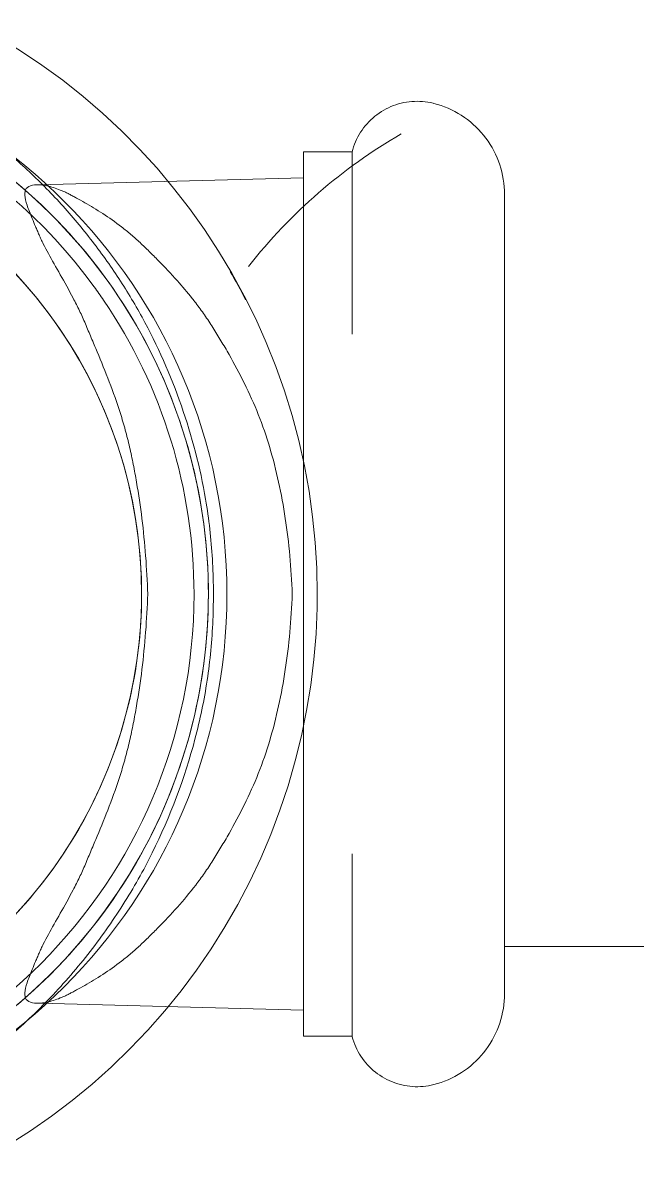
# Model space of a CAD drawing. Header units: metres. Extents: x 149 to 429, y -3 to 162.
# Drawn here: x 367.43 to 367.4632, y 83.4278 to 83.4898 of the extents above; entities that cross this region are included whole.
import ezdxf

# ---------------------------------------------------------------- set-up
doc = ezdxf.new("R2010")
doc.units = ezdxf.units.M
doc.layers.add('1053_ARQ_BASE_MATADOURO_dwg', color=7, linetype='Continuous', lineweight=5, true_color=0x767676)
doc.layers.add('A-EQUIPAMENTOS', color=7, linetype='Continuous', lineweight=5)
doc.layers.add('P-SANR-FIXT', color=7, linetype='Continuous', lineweight=5)

# ---------------------------------------------------------------- blocks, each defined once
blk = doc.blocks.new('USO_ESG_Cuba lavatório retângular - Uso geral-3647402-TÉRREO 1_20 - Dependente 2')
at = {"layer": 'P-SANR-FIXT', "color": 9, "true_color": 0xc0c0c0, "flags": 128}
blk.add_lwpolyline([(0.02254960884385, 0.2317650023033621), (0.02180236614515125, 0.2308778445127791), (0.02102024431160317, 0.2300212780917289), (0.02020449457112045, 0.2291966733638281), (0.01935642194949633, 0.2284053495208511), (0.01847738318180309, 0.2276485725118841), (0.01756878454270755, 0.2269275530189698), (0.01663207959618649, 0.2262434445192434), (0.01566876687025579, 0.2255973414404889), (0.01468038745983176, 0.2249902774098402), (0.0136685225611207, 0.224423223600338), (0.01263479094204122, 0.2238970871767295), (0.01158084635290707, 0.223412709845501), (0.01050837487986519, 0.2229708665069247), (0.009419092248781817, 0.2225722640159122), (0.008314741079437955, 0.2222175400516742), (0.007197088098004133, 0.2219072620964649), (0.006067921310913152, 0.2216419265293687), (0.004929047144219658, 0.2214219578302807), (0.00378228755350574, 0.2212477079023956), (0.002629477109530308, 0.2211194555083545), (0.001472460063087419, 0.2210374058246231), (0.0003130873948257431, 0.2210016901132709), (-0.0008467861466442628, 0.2210123655117041), (-0.002005305010870689, 0.2210694149416006), (-0.00316061581486847, 0.2211727471362159), (-0.004310870307784353, 0.2213221967859205), (-0.005454228327799866, 0.2215175248029387), (-0.00658886074600523, 0.2217584187044591), (-0.007712952392600892, 0.2220444931114806), (-0.008824704960644704, 0.222375290366168), (-0.009922339883325186, 0.2227502812631428), (-0.01100410117880074, 0.2231688658972034), (-0.01206825825976339, 0.2236303746220696), (-0.01311310870197485, 0.224134069122369), (-0.01413698096754742, 0.2246791435942916), (-0.0151382370794352, 0.225264726034912), (-0.01611527524124486, 0.2258898796374073), (-0.01706653240035612, 0.2265536042891214), (-0.01799048674825335, 0.2272548381724759), (-0.01888566015522665, 0.2279924594626286), (-0.01975062053459133, 0.2287652881229882), (-0.02058398413441592, 0.2295720877927648), (-0.02138441775059073, 0.2304115677639209), (-0.02215064086012808, 0.2312823850483565)], dxfattribs=at)
at = {"layer": 'P-SANR-FIXT', "color": 9, "true_color": 0xc0c0c0}
for centre, radius, start, end in [((3.519318170219776e-15, 0.2499999999999989), 0.02999999999999995, 180.0000000000004, 2.035554996136651e-13), ((3.522040309968044e-15, 0.2499999999999989), 0.03000000000000004, 179.9999999999999, 359.9999999999994), ((-1.624300819367011e-15, 0.2499999999999992), 0.02900000000000003, 180, 225), ((-1.624300819367011e-15, 0.2499999999999992), 0.02899999999999998, 314.9999999999998, 2.099166089765921e-13), ((-1.624300819367011e-15, 0.2499999999999992), 0.02899999999999998, 254.9999999999999, 284.9999999999999)]:
    blk.add_arc(centre, radius, start, end, dxfattribs=at)
at = {"layer": 'P-SANR-FIXT', "color": 254, "true_color": 0xd3d3d3}
for radius, start, end in [(0.02900000000000001, 225, 254.9999999999999), (0.02899999999999997, 284.9999999999999, 314.9999999999999)]:
    blk.add_arc((-1.624300819367011e-15, 0.2499999999999992), radius, start, end, dxfattribs=at)
at = {"layer": 'P-SANR-FIXT', "color": 9, "true_color": 0xc0c0c0}
blk.add_open_spline([(0.03085075423783927, 0.2499999999999991), (0.03079482067253081, 0.2481786874700203), (0.03049239331465635, 0.2455376084209121), (0.02964522503817582, 0.2421923355021443), (0.02851844879315336, 0.2389794762678769), (0.02687100963746942, 0.2358754187068653), (0.02482191645202831, 0.2329885880822913), (0.02315889186574985, 0.2309975535582513), (0.02133811039186808, 0.2291578890243602), (0.01932884936492891, 0.2274409888809829), (0.0171855237764213, 0.2258908988106139), (0.01423808308764814, 0.2241048644652549), (0.01021899331821253, 0.2223294041439883), (0.005764528273546895, 0.2211594828119656), (0.001900747137034222, 0.2207303075632127), (-0.001422129793611547, 0.2207031785195281), (-0.004680033971890765, 0.221010612242763), (-0.00888830075621562, 0.2218829547534566), (-0.01308428800454243, 0.2234632515189309), (-0.01680813638064238, 0.2255630591482528), (-0.01950364215329468, 0.2274732539592332), (-0.02199555928128536, 0.2296421087787722), (-0.02490783233653209, 0.2327692414422272), (-0.02811702721488676, 0.2373883839527936), (-0.03041345455304414, 0.243357787468538), (-0.03103700427714678, 0.2477229081562509), (-0.03112010454868079, 0.2499999999999993)], degree=3, knots=[0, 0, 0, 0, 0.05555555555555555, 0.08333333333333333, 0.1111111111111111, 0.1666666666666667, 0.1944444444444444, 0.2222222222222222, 0.25, 0.2777777777777778, 0.3055555555555556, 0.3333333333333333, 0.3888888888888888, 0.4444444444444444, 0.4791666666666666, 0.5138888888888888, 0.548611111111111, 0.5833333333333333, 0.6527777777777777, 0.6875, 0.7222222222222222, 0.7569444444444444, 0.7916666666666667, 0.8611111111111112, 0.9305555555555556, 1, 1, 1, 1], dxfattribs=at)
blk = doc.blocks.new('USO_ESG_Sifão de Uso Geral - Sifão para lavatório-3647404-TÉRREO 1_20 - Dependente 2')
at = {"layer": 'P-SANR-FIXT', "color": 254, "true_color": 0xd3d3d3}
for p, q in [((-0.01715265465726625, 0.2312746865951893), (-0.0163901215476586, 0.2306037416093073)), ((-0.02211088125442348, 0.2301286232599716), (-0.02248571543983762, 0.2158568159527964)), ((0.02248571543997623, 0.2158568159527964), (0.02210857426841231, 0.230216461732793)), ((0.02403110525619959, 0.2247161151809123), (0.02502296865477238, 0.2256973274909859)), ((-0.02388009809933265, 0.2158568159527964), (-0.02388009809933265, 0.2132404111361757)), ((-0.02388009809944662, 0.2158568159528259), (-0.0140363694861523, 0.2158568159528259)), ((-0.02388009809944662, 0.2158568159528259), (-0.02271132290724621, 0.2158568159528259)), ((-0.02271132290724621, 0.2158568159528259), (-0.01403636948615223, 0.2158568159528259)), ((-0.01947320079322193, 0.2158568159528259), (-0.02248571543990065, 0.2158568159528259)), ((6.227954564079903e-17, 0.2158568159528259), (-0.01589980186738479, 0.2158568159528259)), ((-1.396699097970967e-16, 0.2158568159528259), (-0.01589980186738493, 0.2158568159528259)), ((0.01124285771995064, 0.2158568159528259), (0.005819731398602136, 0.2158568159528259)), ((0.01578127545550108, 0.2158568159528259), (0.00581973139860265, 0.2158568159528259)), ((0.01578127545550071, 0.2158568159528259), (0.01124285771995064, 0.2158568159528259)), ((0.01403636948615238, 0.2158568159528259), (0.02271132290724626, 0.2158568159528259)), ((0.01403636948615217, 0.2158568159528259), (0.02388009809944662, 0.2158568159528259)), ((0.02248571543990169, 0.2158568159528259), (0.01947320079322272, 0.2158568159528259)), ((0.02388009809954056, 0.2132404111361757), (0.02388009809954056, 0.2158568159527964)), ((6.930349627509714e-14, 0.215117786030965), (0.001394916511673, 0.2151456880816513)), ((0.004175826829422113, 0.2153686367339156), (0.005557371772333318, 0.2155633266653273)), ((-0.02388009809944662, 0.2132404111362337), (-0.01403636948615223, 0.2132404111362337)), ((0.01403636948615217, 0.2132404111362337), (0.02388009809944662, 0.2132404111362337)), ((-0.01904999999986139, 0.2049999987482803), (-0.01904999999986139, 0.1683304063461994)), ((-0.009524999999999303, 0.204999998748306), (-0.01649778394209205, 0.204999998748306)), ((-0.004930502809202851, 0.204999998748306), (-0.009524999999999303, 0.204999998748306)), ((0.0158639394548574, 0.2049999987483061), (-1.219380204955646e-16, 0.2049999987483061))]:
    blk.add_line(p, q, dxfattribs=at)
at = {"layer": 'P-SANR-FIXT', "color": 254, "true_color": 0xe0e0e0}
for p, q in [((-0.01589980186738493, 0.2158568159528259), (-0.01947320079322203, 0.2158568159528259)), ((-0.01589980186738479, 0.2158568159528259), (-0.01947320079322193, 0.2158568159528259)), ((0.005819731398602136, 0.2158568159528259), (-2.196845992576245e-16, 0.2158568159528259)), ((0.00581973139860265, 0.2158568159528259), (3.023236140225803e-16, 0.2158568159528259)), ((0.01947320079322299, 0.2158568159528259), (0.01578127545550108, 0.2158568159528259)), ((0.01947320079322272, 0.2158568159528259), (0.01578127545550071, 0.2158568159528259)), ((-0.01649778394209205, 0.204999998748306), (-0.01904999999999815, 0.204999998748306)), ((-0.009524999999999161, 0.2049999987483061), (-0.01904999999999815, 0.2049999987483061)), ((-0.016, 0.2049999987483061), (-0.01131370849898494, 0.2049999987483061)), ((-0.016, 0.2049999987483061), (-0.01131370849898479, 0.2049999987483061)), ((-0.008000000000000253, 0.2049999987483061), (-0.004141104721640646, 0.2049999987483061)), ((-0.008000000000000052, 0.2049999987483061), (-0.004141104721640409, 0.2049999987483061)), ((-3.58815205029565e-16, 0.204999998748306), (-0.004930502809202851, 0.204999998748306)), ((-0.003439517607683956, 0.2049999987482803), (-0.004289068248409604, 0.2049999987482803)), ((6.930349627509714e-14, 0.2049999987482803), (0.0008633289439450892, 0.2049999987482803)), ((-2.587345371915908e-16, 0.2049999987483061), (0.004141104721640078, 0.2049999987483061)), ((1.004557004457308e-16, 0.204999998748306), (0.008000000000000097, 0.204999998748306)), ((0.004141104721640078, 0.2049999987483061), (0.007999999999999768, 0.2049999987483061)), ((0.01586393945485749, 0.2049999987483061), (0.009524999999999034, 0.2049999987483061)), ((0.01131370849898457, 0.2049999987483061), (0.01385640646055087, 0.2049999987483061)), ((0.01131370849898484, 0.204999998748306), (0.01385640646055108, 0.204999998748306)), ((0.01385640646055087, 0.2049999987483061), (0.01545481322062502, 0.2049999987483061)), ((0.01385640646055108, 0.204999998748306), (0.01545481322062513, 0.204999998748306)), ((0.01545481322062502, 0.2049999987483061), (0.016, 0.2049999987483061)), ((0.01545481322062513, 0.204999998748306), (0.016, 0.204999998748306)), ((0.01904999999999815, 0.2049999987483061), (0.0158639394548574, 0.2049999987483061)), ((0.01904999999999815, 0.2049999987483061), (0.01649778394209194, 0.2049999987483061))]:
    blk.add_line(p, q, dxfattribs=at)
at = {"layer": 'P-SANR-FIXT', "color": 7, "true_color": 0xefefef}
for p, q in [((-0.01607608557141521, 0.2049999987482803), (-0.01663946639423375, 0.2049999987482803)), ((-1.849513117719566e-16, 0.2049999987483061), (-0.004930502809202679, 0.2049999987483061)), ((0.0002330771574726896, 0.2049999987482803), (6.930349627509714e-14, 0.2049999987482803)), ((0.005357854911383401, 0.2049999987482803), (0.004517249414716934, 0.2049999987482803)), ((0.007999999999999768, 0.2049999987483061), (0.01131370849898457, 0.2049999987483061)), ((0.008000000000000097, 0.204999998748306), (0.01131370849898484, 0.204999998748306)), ((0.01017549872092313, 0.2049999987482803), (0.009405939705334277, 0.2049999987482803))]:
    blk.add_line(p, q, dxfattribs=at)
at = {"layer": 'P-SANR-FIXT', "color": 254, "true_color": 0xe9e9e9}
for p, q in [((-0.01289284055772623, 0.2049999987482803), (-0.0135750001440334, 0.2049999987482803)), ((-0.01131370849898494, 0.2049999987483061), (-0.008000000000000253, 0.2049999987483061)), ((-0.01131370849898479, 0.2049999987483061), (-0.008000000000000052, 0.2049999987483061)), ((-0.004930502809202679, 0.2049999987483061), (-0.009524999999999161, 0.2049999987483061)), ((-0.004289068248409604, 0.2049999987482803), (-0.00513175729481336, 0.2049999987482803)), ((-0.004141104721640646, 0.2049999987483061), (-3.582105201980049e-16, 0.2049999987483061)), ((-0.004141104721640409, 0.2049999987483061), (-9.849626556709727e-17, 0.2049999987483061)), ((0.009524999999999034, 0.2049999987483061), (-6.651271950495636e-17, 0.2049999987483061)), ((0.001096169349932461, 0.2049999987482803), (0.0002330771574726896, 0.2049999987482803)), ((0.01440984172997105, 0.2049999987482803), (0.01375544343527618, 0.2049999987482803)), ((0.01649778394209194, 0.2049999987483061), (0.01586393945485749, 0.2049999987483061)), ((0.01678700202760156, 0.2049999987482803), (0.0162307189992116, 0.2049999987482803))]:
    blk.add_line(p, q, dxfattribs=at)
at = {"layer": 'P-SANR-FIXT', "color": 9, "true_color": 0xc0c0c0, "flags": 128}
for points in [[(0.01674435837575002, 0.2309087091454432), (0.01749441268499722, 0.2315935758846041)], [(-0.01478765507170992, 0.2293559649927916), (-0.01395028531009866, 0.2287811295382053), (-0.01309059806785299, 0.2282402397501334), (-0.01220996866114419, 0.2277341609366449), (-0.01130980590932486, 0.2272637027157373), (-0.01039154988069404, 0.2268296177203305), (-0.00945666958891834, 0.2264326003940503), (-0.008506660643158285, 0.226073285879461), (-0.007543042855018576, 0.2257522490034626), (-0.00656735780738145, 0.2254700033565241), (-0.005581166388241764, 0.2252270004712991), (-0.00458604629349411, 0.2250236291007601), (-0.003583589502968789, 0.224860214595576), (-0.002575399733597624, 0.2247370183843359), (-0.001563089874145044, 0.2246542375544017), (-0.0005482794043458853, 0.2246120045375472), (6.930349627509714e-14, 0.224606084903872)], [(6.930349627509714e-14, 0.224606084903872), (0.001015485757106762, 0.2246263973274239), (0.002029346953700769, 0.2246873021026404), (0.003039961627942467, 0.2247887017944886), (0.004045713012081432, 0.2249304341853836), (0.005044992118516348, 0.2251122725338293), (0.006036200313657537, 0.2253339259370139), (0.007017751875988324, 0.225595039796807), (0.007988076532434388, 0.2258951963870779), (0.008945621970407592, 0.2262339155208108), (0.009888856321504682, 0.2266106553199286), (0.01081627061207892, 0.2270248130811702), (0.01172638117687293, 0.2274757262402411), (0.01261773203342582, 0.2279626734324338), (0.0134888972103241, 0.2284848756461157), (0.01433848302908864, 0.2290414974690826), (0.0151651303338067, 0.229631648425285)], [(-0.02735867591798451, 0.2283604135115704), (-0.02647143923957829, 0.2272836676383911), (-0.02554185390540461, 0.2262432630512263), (-0.02457140705351903, 0.2252408641754151)], [(0.02502296865477238, 0.2256973274909859), (0.02597480064140727, 0.2267174188926762), (0.02688507848806985, 0.2277747574574693)], [(-0.02639653635720333, 0.2109661961561644), (-0.02634389168988491, 0.2111017176468679), (-0.0262858697184809, 0.2112350255096069), (-0.02622256326573788, 0.2113659064803363), (-0.02615407360859736, 0.211494151177254), (-0.02608051031581763, 0.2116195544360915), (-0.0260019910730518, 0.2117419156390282), (-0.02591864149420362, 0.2118610390334878), (-0.02583059492093253, 0.2119767340478844), (-0.0257379922088523, 0.2120888155947567), (-0.02564098150271057, 0.212197104367525), (-0.02553971799881638, 0.2123014271274082), (-0.02543436369728024, 0.2124016169799441), (-0.02532508714240321, 0.2124975136430559), (-0.02521206315336349, 0.2125889637023662)], [(0.02540524833739419, 0.2124279298004163), (0.02551167816030484, 0.2123288832042745), (0.02561406204330106, 0.2122256597770611), (0.02571223619394532, 0.2121184246541769), (0.02580604355457526, 0.2120073493890806), (0.02589533405352886, 0.2118926116784318), (0.02597996484486521, 0.2117743950780845), (0.0260598005374819, 0.2116528887096567), (0.0261347134112033, 0.2115282869568422), (0.02620458362157242, 0.2114007891564557), (0.02626929939105921, 0.211270599277419), (0.02632875718827945, 0.2111379255958662), (0.02638286189342216, 0.2110029803612393), (0.02643152695037079, 0.2108659794575331), (0.02647467450572603, 0.2107271420565001), (0.02651223553230466, 0.2105866902686383), (0.02654414994051022, 0.2104448487868325)], [(0.02650502393959469, 0.2088205461131613), (0.02645100272305717, 0.2086249587086804), (0.02638920330775982, 0.2084316880259659), (0.02631972455936757, 0.2082410432566063), (0.02624267762918408, 0.2080533293915665), (0.02615818577590308, 0.2078688467330143), (0.02606638416837068, 0.2076878904139081), (0.02596741966963564, 0.2075107499257632), (0.025861450601664, 0.2073377086552886), (0.02574864649265856, 0.2071690434321121), (0.02562918780469609, 0.207005024084268)], [(-0.02522820225183841, 0.2065386371542165), (-0.02536663218816284, 0.2066869944167091), (-0.02549901868718498, 0.2068407687300205), (-0.02562514995873699, 0.2069997140882231), (-0.02574482421959074, 0.2071635762126309), (-0.02585785001655077, 0.2073320929591653), (-0.02596404653249847, 0.2075049947362557), (-0.02606324387552631, 0.2076820049385402), (-0.02615528335123126, 0.2078628403872204), (-0.02624001771594976, 0.2080472117842765)]]:
    blk.add_lwpolyline(points, dxfattribs=at)
at = {"layer": 'P-SANR-FIXT', "color": 254, "true_color": 0xd3d3d3, "flags": 128}
for points in [[(0.02688507848806985, 0.2277747574574693), (0.02775234594423328, 0.2288676516692893), (0.02857521556706979, 0.2299943531303841), (0.02935237094082586, 0.2311530593588304), (0.0300825687824703, 0.2323419166718362), (0.03076464093139766, 0.2335590231512375)], [(-0.03045681141444711, 0.2329955450003214), (-0.02975245238023054, 0.2317911991406909), (-0.02900049576901656, 0.2306159834779934), (-0.02820214455110145, 0.2294717781068605), (-0.02735867591798451, 0.2283604135115704)], [(-0.0163901215476586, 0.2306037416093073), (-0.01560136773980557, 0.2299638264993264), (-0.01478765507170992, 0.2293559649927916)], [(0.0151651303338067, 0.229631648425285), (0.01596751666497476, 0.2302543843990145), (0.01674435837575002, 0.2309087091454432)], [(-0.02457140705351903, 0.2252408641754151), (-0.02356165119208417, 0.224278074635092), (-0.02251420171490863, 0.2233564346882642), (-0.02143073431767407, 0.2224774187623796), (-0.02031298231727597, 0.2216424330953742), (-0.019162733878367, 0.2208528134859418), (-0.01798182915313246, 0.2201098231574622)], [(0.01733227928529668, 0.2197285456880854), (0.0185289506133171, 0.220445865931271), (0.01969597957299375, 0.2212104664844141), (0.02083149916694692, 0.222021124149815), (0.02193369280604147, 0.2228765420480984), (0.02300079721562888, 0.2237753516928835), (0.02403110525619959, 0.2247161151809123)], [(-0.01553565364714832, 0.2187684083477947), (-0.01427429622553682, 0.218172129844379), (-0.01299010297499808, 0.2176267691437497), (-0.0116851283306627, 0.2171331987063739), (-0.0103614599738652, 0.2166922081399731), (-0.0090212154912997, 0.2163045029352889)], [(0.008291593876069965, 0.2161175809249286), (0.009639896864880575, 0.2164762585647819), (0.01097277807495575, 0.2168885670395681), (0.01228810518089613, 0.2173538467435588), (0.01358377393991068, 0.2178713533286511), (0.01485771155837265, 0.218440258894724)], [(-0.004922578316305044, 0.2154668699059123), (-0.003537683898895921, 0.2152976420971896), (-0.002147129941892672, 0.2151839306584945), (-0.0007531410349936778, 0.2151259175037427), (6.930349627509714e-14, 0.215117786030965)], [(-0.02521206315336349, 0.2125889637023662), (-0.02509547254457684, 0.2126758208570853), (-0.02497550183600797, 0.2127579461548121), (-0.02485234295523478, 0.2128352082121961), (-0.02472619293015669, 0.2129074834265903), (-0.02459725357401021, 0.2129746561728731), (-0.02446573116213749, 0.2130366189891818), (-0.02433183610244814, 0.2130932727482308), (-0.02419578259839636, 0.2131445268160165), (-0.02405778830655236, 0.213190299196939), (-0.02391807398849087, 0.2132305166650625), (-0.02388009809933265, 0.2132404111361757)], [(0.02388009809954056, 0.2132404111361757), (0.02402023846763714, 0.213201704384058), (0.02415871888109377, 0.2131574244733329), (0.0242953178009584, 0.2131076422422917), (0.02442981669792189, 0.2130524373316017), (0.0245620004025086, 0.2129918980578961), (0.02469165744896036, 0.2129261212707319), (0.0248185804137147, 0.2128552121990131), (0.02494256624695281, 0.2127792842820291), (0.02506341659804875, 0.212698458988572), (0.02518093813193991, 0.2126128656215016), (0.02529494283946806, 0.2125226411120519), (0.02540524833739419, 0.2124279298004163)], [(-0.02650502393945608, 0.2088205461131613), (-0.02653809561022299, 0.2089621222410278), (-0.02656547929203334, 0.2091049076374231), (-0.02658713117696898, 0.2092486738758056), (-0.02660301662651873, 0.2093931909610186), (-0.02661311022736772, 0.20953822769646), (-0.02661739583193994, 0.2096835520545785), (-0.0266158665842484, 0.2098289315469549), (-0.02660852493063721, 0.2099741335977087), (-0.02659538261624712, 0.2101189259146882), (-0.02657646066588768, 0.210263076860521), (-0.02655178935077165, 0.2104063558247737), (-0.02652140813972528, 0.2105485335919541), (-0.02648536563612215, 0.2106893827075714), (-0.02644371950033255, 0.2108286778430891), (-0.02639653635720333, 0.2109661961561644)], [(0.02654414994051022, 0.2104448487868325), (0.02657036667431839, 0.2103018445270853), (0.0265908437923621, 0.210157906265782), (0.02660554853564099, 0.2100132642734916), (0.02661445737970698, 0.2098681499464103), (0.02661755607243467, 0.2097227954365582), (0.02661483965633706, 0.2095774332801742), (0.0266063124772285, 0.2094322960256945), (0.02659198817687848, 0.2092876158615927), (0.02657188967090388, 0.2091436242457454), (0.02654604911280039, 0.2090005515334102), (0.02651450784196495, 0.208858626610888), (0.02650502393959469, 0.2088205461131613)], [(-0.02624001771594976, 0.2080472117842765), (-0.02631731141287473, 0.2082348241744439), (-0.02638704078842111, 0.2084253774182798), (-0.02644909429050313, 0.2086185666713267), (-0.02650337264692153, 0.2088140828715936)], [(0.02562918780469609, 0.207005024084268), (0.025503265646603, 0.2068459130078223), (0.02537108146680221, 0.2066919647466162), (0.02523284673167564, 0.206543425584623), (0.02508878258750174, 0.2064005331534132), (0.02493911950596812, 0.2062635160500148), (0.02478409691623929, 0.2061325934726541), (0.02462396282136178, 0.2060079748696648), (0.0244589734017789, 0.2058898596039195), (0.02428939260526186, 0.205778436634866), (0.02411549172499017, 0.2056738842155322), (0.02393754896508799, 0.2055763696072729), (0.0237558489963194, 0.2054860488129511), (0.0235706824996556, 0.2054030663263369), (0.02338234570208006, 0.2053275549017428), (0.02319113990220613, 0.2052596353415385), (0.022997370988687, 0.205199416302102), (0.02280134895017072, 0.2051469941213916), (0.02260338738040391, 0.2051024526637069), (0.02240380297550419, 0.205065863185794), (0.02220291502797536, 0.2050372842230488), (0.02200104491566344, 0.2050167614955426), (0.02179851558780192, 0.2050043278356679), (0.02159565104786907, 0.2050000031340827)], [(-0.02158898019783719, 0.2049999987482803), (-0.02179185024906128, 0.2050040566904514), (-0.02199439575145789, 0.2050162240247519), (-0.02219629267542132, 0.2050364812864631), (-0.02239721802902713, 0.2050647960681614), (-0.0225968503744818, 0.2051011230719727), (-0.02279487034270114, 0.2051454041827572), (-0.02299096114393851, 0.2051975685598671), (-0.02318480907467056, 0.2052575327517745), (-0.02337610401970105, 0.2053252008285799), (-0.02356453994781951, 0.2054004645353114), (-0.02374981540170757, 0.2054832034665695), (-0.02393163398029137, 0.2055732852575275), (-0.02410970481250024, 0.2056705657964161), (-0.02428374302312477, 0.2057748894554428), (-0.02445347018807151, 0.2058860893388981), (-0.02461861478005376, 0.2060039875505285), (-0.02477891260298584, 0.2061283954785126), (-0.02493410721459586, 0.2062591140965153), (-0.02508395033656379, 0.2063959342827613), (-0.02522820225183841, 0.2065386371542165)], [(-0.01943225062214115, 0.2049999987482803), (-0.01979284416061419, 0.2049999987482803), (-0.02012177337053818, 0.2049999987482803), (-0.02041851203552505, 0.2049999987482803), (-0.02068258543702086, 0.2049999987482803), (-0.02091357111380275, 0.2049999987482803), (-0.02111109953817322, 0.2049999987482803), (-0.02127485470663378, 0.2049999987482803), (-0.02140457464607771, 0.2049999987482803), (-0.02150005183210597, 0.2049999987482803), (-0.02156113352168395, 0.2049999987482803), (-0.02158772199702053, 0.2049999987482803)], [(-0.02157171131639952, 0.2049999987482803), (-0.02151993229853924, 0.2049999987482803), (-0.02143372597967609, 0.2049999987482803), (-0.02131323027154995, 0.2049999987482803), (-0.02115863794155848, 0.2049999987482803), (-0.02097019630442592, 0.2049999987482803)], [(-0.02097019630442592, 0.2049999987482803), (-0.02074820682675727, 0.2049999987482803), (-0.02049302464406228, 0.2049999987482803), (-0.02020505799357561, 0.2049999987482803), (-0.01988476756051696, 0.2049999987482803)], [(-0.01988476756051696, 0.2049999987482803), (-0.01953266574118697, 0.2049999987482803), (-0.01914931582345344, 0.2049999987482803)], [(-0.01564847028255281, 0.2049999987482803), (-0.01504118735175198, 0.2049999987482803), (-0.01440984172983244, 0.2049999987482803), (-0.01375544343506827, 0.2049999987482803), (-0.01307903936524253, 0.2049999987482803)], [(-0.01307903936524253, 0.2049999987482803), (-0.01238171162237395, 0.2049999987482803), (-0.01166457578220852, 0.2049999987482803), (-0.0109287791090308, 0.2049999987482803)], [(-0.007822934385895314, 0.2049999987482803), (-0.007012020553010916, 0.2049999987482803), (-0.006189888983025049, 0.2049999987482803), (-0.005357854911244794, 0.2049999987482803), (-0.00451724941443972, 0.2049999987482803), (-0.003669417282323593, 0.2049999987482803), (-0.002815714865195696, 0.2049999987482803)], [(0.0008633289439450892, 0.2049999987482803), (0.001725276745720476, 0.2049999987482803), (0.002584464472690525, 0.2049999987482803), (0.003439517607822563, 0.2049999987482803), (0.004289068248548211, 0.2049999987482803), (0.005131757295021271, 0.2049999987482803), (0.005966236624514932, 0.2049999987482803), (0.006791171248146566, 0.2049999987482803), (0.007605241446534274, 0.2049999987482803)], [(0.01146776830845702, 0.2049999987482803), (0.01219005517713922, 0.2049999987482803), (0.01289284055793414, 0.2049999987482803), (0.01357500014424131, 0.2049999987482803), (0.0142354426261023, 0.2049999987482803), (0.01487311143644092, 0.2049999987482803), (0.01548698644137548, 0.2049999987482803), (0.01607608557169242, 0.2049999987482803)], [(0.01943225062241836, 0.2049999987482803), (0.01979284416075279, 0.2049999987482803), (0.02012177337067678, 0.2049999987482803), (0.02041851203573296, 0.2049999987482803), (0.02068258543715947, 0.2049999987482803), (0.02091357111394136, 0.2049999987482803), (0.02111109953831183, 0.2049999987482803), (0.02127485470691099, 0.2049999987482803), (0.02140457464621632, 0.2049999987482803), (0.02150005183224457, 0.2049999987482803), (0.02156113352189186, 0.2049999987482803), (0.02158772199715913, 0.2049999987482803)], [(0.02157171131653813, 0.2049999987482803), (0.02151993229867785, 0.2049999987482803), (0.021433725979884, 0.2049999987482803), (0.02131323027175786, 0.2049999987482803), (0.02115863794169709, 0.2049999987482803), (0.02097019630470313, 0.2049999987482803), (0.02074820682689588, 0.2049999987482803), (0.02049302464420089, 0.2049999987482803), (0.02020505799378352, 0.2049999987482803), (0.01988476756072487, 0.2049999987482803), (0.01953266574139489, 0.2049999987482803)]]:
    blk.add_lwpolyline(points, dxfattribs=at)
at = {"layer": 'P-SANR-FIXT', "color": 254, "true_color": 0xe0e0e0, "flags": 128}
for points in [[(-0.01798182915313246, 0.2201098231574622), (-0.0167721573370698, 0.2194146507354475), (-0.01553565364714832, 0.2187684083477947)], [(0.01485771155837265, 0.218440258894724), (0.01610788000778393, 0.219059653314167), (0.01733227928529668, 0.2197285456880854)], [(-0.0090212154912997, 0.2163045029352889), (-0.007666538988435241, 0.2159707033378218), (-0.006299597658576931, 0.2156913433559599), (-0.004922578316305044, 0.2154668699059123)], [(0.005557371772333318, 0.2155633266653273), (0.006930026105898651, 0.2158131079278694), (0.008291593876069965, 0.2161175809249286)], [(0.001394916511673, 0.2151456880816513), (0.002787601454369724, 0.21522934959616), (0.004175826829422113, 0.2153686367339156)], [(-0.01768551054626969, 0.2049999987482803), (-0.01816650042808015, 0.2049999987482803), (-0.01861842778449518, 0.2049999987482803), (-0.01904056962813538, 0.2049999987482803), (-0.01943225062214115, 0.2049999987482803)], [(-0.01914931582345344, 0.2049999987482803), (-0.01873533108532065, 0.2049999987482803), (-0.01829137381421569, 0.2049999987482803), (-0.01781815424678353, 0.2049999987482803), (-0.0173164294336957, 0.2049999987482803), (-0.01678700202746295, 0.2049999987482803), (-0.01623071899900369, 0.2049999987482803), (-0.01564847028255281, 0.2049999987482803)], [(-0.01663946639423375, 0.2049999987482803), (-0.01717622762035699, 0.2049999987482803), (-0.01768551054626969, 0.2049999987482803)], [(-0.0135750001440334, 0.2049999987482803), (-0.0142354426259637, 0.2049999987482803), (-0.01487311143630232, 0.2049999987482803), (-0.01548698644123688, 0.2049999987482803), (-0.01607608557141521, 0.2049999987482803)], [(-0.01146776830824911, 0.2049999987482803), (-0.01219005517693131, 0.2049999987482803), (-0.01289284055772623, 0.2049999987482803)], [(-0.0109287791090308, 0.2049999987482803), (-0.01017549872078453, 0.2049999987482803), (-0.009405939705126366, 0.2049999987482803), (-0.00862133319251152, 0.2049999987482803), (-0.007822934385895314, 0.2049999987482803)], [(-0.00513175729481336, 0.2049999987482803), (-0.005966236624376325, 0.2049999987482803), (-0.006791171248007959, 0.2049999987482803), (-0.007605241446326363, 0.2049999987482803)], [(-0.002815714865195696, 0.2049999987482803), (-0.001957507905018611, 0.2049999987482803), (-0.001096169349724551, 0.2049999987482803), (-0.0002330771572647791, 0.2049999987482803), (6.930349627509714e-14, 0.2049999987482803)], [(0.004517249414716934, 0.2049999987482803), (0.0036694172824622, 0.2049999987482803), (0.002815714865334303, 0.2049999987482803), (0.001957507905157218, 0.2049999987482803), (0.001096169349932461, 0.2049999987482803)], [(0.007822934386033922, 0.2049999987482803), (0.007012020553149523, 0.2049999987482803), (0.006189888983302263, 0.2049999987482803), (0.005357854911383401, 0.2049999987482803)], [(0.007605241446534274, 0.2049999987482803), (0.008407144880850684, 0.2049999987482803), (0.00919559867691769, 0.2049999987482803), (0.009969341476659248, 0.2049999987482803), (0.01072713545670431, 0.2049999987482803), (0.01146776830845702, 0.2049999987482803)], [(0.01375544343527618, 0.2049999987482803), (0.01307903936538114, 0.2049999987482803), (0.01238171162251256, 0.2049999987482803), (0.01166457578234713, 0.2049999987482803)], [(0.0162307189992116, 0.2049999987482803), (0.01564847028276072, 0.2049999987482803), (0.01504118735195989, 0.2049999987482803), (0.01440984172997105, 0.2049999987482803)], [(0.01607608557169242, 0.2049999987482803), (0.01663946639437236, 0.2049999987482803), (0.01717622762049559, 0.2049999987482803), (0.0176855105464083, 0.2049999987482803), (0.01816650042821875, 0.2049999987482803), (0.01861842778463379, 0.2049999987482803), (0.01904056962834329, 0.2049999987482803), (0.01943225062241836, 0.2049999987482803)], [(0.01953266574139489, 0.2049999987482803), (0.01914931582359204, 0.2049999987482803), (0.01873533108545926, 0.2049999987482803), (0.0182913738143543, 0.2049999987482803), (0.01781815424699144, 0.2049999987482803), (0.01731642943383431, 0.2049999987482803), (0.01678700202760156, 0.2049999987482803)]]:
    blk.add_lwpolyline(points, dxfattribs=at)
at = {"layer": 'P-SANR-FIXT', "color": 254, "true_color": 0xe9e9e9, "flags": 128}
for points in [[(-0.007605241446326363, 0.2049999987482803), (-0.008407144880712076, 0.2049999987482803), (-0.009195598676779082, 0.2049999987482803), (-0.00996934147652064, 0.2049999987482803), (-0.0107271354565657, 0.2049999987482803), (-0.01146776830824911, 0.2049999987482803)], [(6.930349627509714e-14, 0.2049999987482803), (-0.0008633289437371787, 0.2049999987482803), (-0.001725276745512565, 0.2049999987482803), (-0.002584464472482614, 0.2049999987482803), (-0.003439517607683956, 0.2049999987482803)], [(0.009405939705334277, 0.2049999987482803), (0.008621333192650127, 0.2049999987482803), (0.007822934386033922, 0.2049999987482803)], [(0.01166457578234713, 0.2049999987482803), (0.01092877910930802, 0.2049999987482803), (0.01017549872092313, 0.2049999987482803)]]:
    blk.add_lwpolyline(points, dxfattribs=at)
at = {"layer": 'P-SANR-FIXT', "color": 9, "true_color": 0xc0c0c0}
for radius, start, end in [(0.0282234952562312, 89.99999999999993, 269.9999999999994), (0.0253939150960387, 269.9999999999998, 90.00000000000006), (0.02822349525623124, 305.9999999999994, 53.99999999999974), (0.02539391509603855, 239.9999999999995, 269.9999999999995), (0.02822349525623121, 269.9999999999994, 304.2169285568176)]:
    blk.add_arc((0, 0.2500000000000007), radius, start, end, dxfattribs=at)
at = {"layer": 'P-SANR-FIXT', "color": 254, "true_color": 0xd3d3d3}
for radius, start, end in [(0.02539391509603856, 224.9999999999996, 239.9999999999995), (0.02822349525623125, 304.2169285568175, 305.9999999999994)]:
    blk.add_arc((0, 0.2500000000000007), radius, start, end, dxfattribs=at)
at = {"layer": 'P-SANR-FIXT', "color": 254, "true_color": 0xe0e0e0}
blk.add_arc((0, 0.2500000000000007), 0.03484968565129577, 297.1469091512404, 299.9999999999994, dxfattribs=at)
at = {"layer": 'P-SANR-FIXT', "color": 254, "true_color": 0xd3d3d3}
for points, knots in [([(-0.0145883792650661, 0.227644403161593), (-0.01471014924442621, 0.2276959447891813), (-0.01495122087901144, 0.2277996019522378), (-0.01542190816395073, 0.2280178986929998), (-0.01621692685179347, 0.2284170223840105), (-0.01727171986926853, 0.2290111462520729), (-0.01822114325250046, 0.229561053917085), (-0.01883010481430302, 0.2298828187140896), (-0.01916194805615183, 0.2300436288305025), (-0.01940264114877668, 0.230149419999989), (-0.01963520559252075, 0.2302466596218519), (-0.0199339571987136, 0.2303739978909506), (-0.02042518096176843, 0.2305811392988128), (-0.0210275182716631, 0.2308183888751654), (-0.02157202828579437, 0.2309517194559362), (-0.02192951781374668, 0.2308815745860048), (-0.02211077837862969, 0.2305406710397708), (-0.02211828694501387, 0.2299867622044505), (-0.02198146269398611, 0.2294078274181277), (-0.02181532965522157, 0.2289713205951377), (-0.02170129298084046, 0.2287167095537976), (-0.02160641254581262, 0.2285259821496765), (-0.0215027678285168, 0.228329429064014), (-0.0213535396918866, 0.2280514550801963), (-0.02106371957302559, 0.2275329907415751), (-0.02057038984942844, 0.2267186032267743), (-0.01997262552510195, 0.2258619850975244), (-0.0194967271946907, 0.2252695181582205), (-0.01920779990655751, 0.2249366726685904), (-0.01905731290491988, 0.2247737992749829), (-0.01898076573501531, 0.2246924451598184)], [0.2222222222222222, 0.2222222222222222, 0.2222222222222222, 0.2222222222222222, 0.2291666666666667, 0.2361111111111111, 0.25, 0.2777777777777778, 0.3055555555555556, 0.3194444444444444, 0.3263888888888888, 0.3333333333333333, 0.3402777777777778, 0.3472222222222222, 0.361111111111111, 0.3888888888888888, 0.4166666666666666, 0.4444444444444444, 0.4722222222222222, 0.5, 0.5277777777777778, 0.5416666666666667, 0.5486111111111112, 0.5555555555555556, 0.5625, 0.5694444444444444, 0.5833333333333334, 0.6111111111111112, 0.6388888888888888, 0.6527777777777777, 0.6597222222222221, 0.6666666666666666, 0.6666666666666666, 0.6666666666666666, 0.6666666666666666]), ([(0.01597097625293599, 0.2218768483048344), (0.01630170422059707, 0.2221388498006478), (0.01701476161322722, 0.2227415552067386), (0.01784499528796413, 0.2235285963479823), (0.01842858643223053, 0.224117233775727), (0.01874851688713087, 0.2244485479776032), (0.01898206940410187, 0.2246923625781793), (0.01920779990655834, 0.2249366726685908), (0.01949672719469151, 0.2252695181582206), (0.01997262552510279, 0.2258619850975251), (0.02057038984942932, 0.2267186032267745), (0.02106371957302651, 0.2275329907415753), (0.02135353969188756, 0.228051455080197), (0.02150276782851776, 0.2283294290640143), (0.0216064125458136, 0.2285259821496772), (0.02170129298084145, 0.2287167095537979), (0.02181532965522255, 0.2289713205951384), (0.02198146269398716, 0.2294078274181282), (0.0221182869450149, 0.2299867622044508), (0.02211077837863071, 0.2305406710397718), (0.02192951781374771, 0.2308815745860053), (0.02157202828579539, 0.2309517194559372), (0.0210275182716641, 0.2308183888751659), (0.02042518096176943, 0.2305811392988136), (0.01993395719871449, 0.2303739978909512), (0.01963520559252168, 0.2302466596218521), (0.01940264114877758, 0.2301494199999895), (0.01916194805615273, 0.2300436288305034), (0.01883010481430387, 0.2298828187140899), (0.01822114325250131, 0.2295610539170852), (0.0172717198692693, 0.2290111462520736), (0.01621692685179423, 0.2284170223840108), (0.01542190816395146, 0.2280178986929998), (0.01495122087901212, 0.2277996019522384), (0.01471014924442688, 0.2276959447891815), (0.01458837926506677, 0.2276444031615931)], [0.2555091984360585, 0.2555091984360585, 0.2555091984360585, 0.2555091984360585, 0.2777777777777778, 0.3055555555555556, 0.3194444444444444, 0.3263888888888888, 0.3333333333333333, 0.3402777777777778, 0.3472222222222222, 0.361111111111111, 0.3888888888888888, 0.4166666666666666, 0.4305555555555555, 0.4375, 0.4444444444444444, 0.4513888888888888, 0.4583333333333333, 0.4722222222222222, 0.5, 0.5277777777777778, 0.5555555555555556, 0.5833333333333334, 0.6111111111111112, 0.6388888888888888, 0.6527777777777777, 0.6597222222222221, 0.6666666666666666, 0.6736111111111112, 0.6805555555555556, 0.6944444444444444, 0.7222222222222222, 0.75, 0.7638888888888888, 0.7708333333333333, 0.7777777777777778, 0.7777777777777778, 0.7777777777777778, 0.7777777777777778]), ([(-0.01439338814773181, 0.2207581454610364), (-0.01416060454494206, 0.2206106702329179), (-0.01368430472703247, 0.2203201087326938), (-0.01269535237455672, 0.2197384640943997), (-0.0113887950423428, 0.2190376030863639), (-0.009712557209786312, 0.218278543538036), (-0.00852463484469936, 0.2178662191231935), (-0.007914724968235047, 0.2176846380888327)], [0.7777777777777778, 0.7777777777777778, 0.7777777777777778, 0.7777777777777778, 0.7916666666666667, 0.8055555555555556, 0.8333333333333333, 0.861111111111111, 0.8888888888888888, 0.8888888888888888, 0.8888888888888888, 0.8888888888888888]), ([(0.007914724968235323, 0.2176846380888324), (0.008524634844699674, 0.2178662191231932), (0.00971255720978669, 0.2182785435380357), (0.01138879504234327, 0.2190376030863636), (0.01269535237455726, 0.2197384640943994), (0.01368430472703306, 0.2203201087326934), (0.01416060454494268, 0.2206106702329177), (0.01439338814773244, 0.2207581454610363)], [0.1111111111111111, 0.1111111111111111, 0.1111111111111111, 0.1111111111111111, 0.1388888888888889, 0.1666666666666667, 0.1944444444444444, 0.2083333333333333, 0.2222222222222222, 0.2222222222222222, 0.2222222222222222, 0.2222222222222222]), ([(-0.007914724968235047, 0.2176846380888327), (-0.007304815091770732, 0.2175030570544719), (-0.006053097951000427, 0.2171890573318714), (-0.00344483121435363, 0.216705227023425), (-0.001390393587699272, 0.2165193046406127), (-1.468745738637638e-16, 0.2164723609770066)], [0.8888888888888888, 0.8888888888888888, 0.8888888888888888, 0.8888888888888888, 0.9166666666666666, 0.9444444444444444, 1, 1, 1, 1])]:
    blk.add_open_spline(points, degree=3, knots=knots, dxfattribs=at)
at = {"layer": 'P-SANR-FIXT', "color": 9, "true_color": 0xc0c0c0}
for points, knots in [([(1.953414440934368e-17, 0.2242758894700957), (-0.001377101227162888, 0.2243226451089187), (-0.003425110654776455, 0.2244806990385392), (-0.005722952094638433, 0.224817970253491), (-0.007001875168755866, 0.2250555019216107), (-0.007942767972928604, 0.2252529548815839), (-0.008861045203260962, 0.2254823874086884), (-0.01005179180697894, 0.2258378079699732), (-0.01147870816019735, 0.2263482188920606), (-0.01282304289705024, 0.2268988814560755), (-0.0137204811842908, 0.2272783077776559), (-0.01422060100285081, 0.227490352186708), (-0.014466609285706, 0.2275928615340047), (-0.0145883792650661, 0.227644403161593)], [0, 0, 0, 0, 0.05555555555555555, 0.08333333333333333, 0.09722222222222221, 0.1111111111111111, 0.125, 0.1388888888888889, 0.1666666666666667, 0.1944444444444444, 0.2083333333333333, 0.2152777777777778, 0.2222222222222222, 0.2222222222222222, 0.2222222222222222, 0.2222222222222222]), ([(0.01458837926506677, 0.2276444031615931), (0.01446660928570666, 0.2275928615340047), (0.01422060100285148, 0.2274903521867079), (0.01372048118429141, 0.227278307777656), (0.01282304289705086, 0.2268988814560758), (0.0114787081601979, 0.2263482188920605), (0.01005179180697945, 0.2258378079699733), (0.008861045203261409, 0.2254823874086882), (0.007942767972929036, 0.2252529548815837), (0.00700187516875623, 0.2250555019216105), (0.005722952094638775, 0.2248179702534909), (0.003425110654776675, 0.2244806990385387), (0.001377101227163009, 0.2243226451089186), (3.226679177754238e-17, 0.2242758894700957)], [0.7777777777777778, 0.7777777777777778, 0.7777777777777778, 0.7777777777777778, 0.7847222222222223, 0.7916666666666667, 0.8055555555555556, 0.8333333333333333, 0.861111111111111, 0.875, 0.8888888888888888, 0.9027777777777777, 0.9166666666666666, 0.9444444444444444, 1, 1, 1, 1])]:
    blk.add_open_spline(points, degree=3, knots=knots, dxfattribs=at)
at = {"layer": 'P-SANR-FIXT', "color": 254, "true_color": 0xe0e0e0}
for points, knots in [([(-0.01898076573501531, 0.2246924451598184), (-0.01890421856511074, 0.2246110910446538), (-0.01874851688713008, 0.2244485479776031), (-0.01842858643222975, 0.2241172337757268), (-0.01784499528796336, 0.2235285963479823), (-0.01694322169826592, 0.2226737371236757), (-0.01594413105958264, 0.2218394629985252), (-0.01508100634377096, 0.2212049601014047), (-0.01462617175052155, 0.2209056206891549), (-0.01439338814773181, 0.2207581454610364)], [0.6666666666666666, 0.6666666666666666, 0.6666666666666666, 0.6666666666666666, 0.6736111111111112, 0.6805555555555556, 0.6944444444444444, 0.7222222222222222, 0.75, 0.7638888888888888, 0.7777777777777778, 0.7777777777777778, 0.7777777777777778, 0.7777777777777778]), ([(0.01439338814773244, 0.2207581454610363), (0.0146261717505222, 0.2209056206891548), (0.01508100634377162, 0.2212049601014048), (0.01559816095769799, 0.2215851323925977), (0.01588915486800437, 0.2218120297006104), (0.01597097625293599, 0.2218768483048344)], [0.2222222222222222, 0.2222222222222222, 0.2222222222222222, 0.2222222222222222, 0.2361111111111111, 0.25, 0.2555091984360585, 0.2555091984360585, 0.2555091984360585, 0.2555091984360585]), ([(0, 0.2164723609770068), (0.001390393587699195, 0.2165193046406128), (0.003444831214353689, 0.216705227023425), (0.006053097951000586, 0.2171890573318712), (0.007304815091770971, 0.2175030570544717), (0.007914724968235323, 0.2176846380888324)], [0, 0, 0, 0, 0.05555555555555555, 0.08333333333333333, 0.1111111111111111, 0.1111111111111111, 0.1111111111111111, 0.1111111111111111])]:
    blk.add_open_spline(points, degree=3, knots=knots, dxfattribs=at)
blk = doc.blocks.new('1053_ARQ_BASE_MATADOURO_dwg_arq geral tgov-4039641-TÉRREO 1_20 - Dependente 2')
at = {"layer": 'A-EQUIPAMENTOS', "color": 9, "true_color": 0xc3c3c3}
blk.add_arc((30.84993837386719, 0.2728711068630219), 0.02870014520315429, 119.999999999999, 141.9368673099912, dxfattribs=at)
blk = doc.blocks.new('1053_ARQ_BASE_MATADOURO_dwg-3625622-TÉRREO 1_20 - Dependente 2')
blk.add_blockref('1053_ARQ_BASE_MATADOURO_dwg_arq geral tgov-4039641-TÉRREO 1_20 - Dependente 2', (130.2097949645677, 83.1860339743535))

msp = doc.modelspace()

# ---------------------------------------------------------------- block references
at = {"layer": '1053_ARQ_BASE_MATADOURO_dwg', "color": 253, "true_color": 0xaaaaaa}
msp.add_blockref('1053_ARQ_BASE_MATADOURO_dwg-3625622-TÉRREO 1_20 - Dependente 2', (206.4050371545499, 0), dxfattribs=at)
at = {"layer": 'P-SANR-FIXT', "color": 9, "true_color": 0xc0c0c0, "rotation": 89.99999999999818}
for name in ['USO_ESG_Cuba lavatório retângular - Uso geral-3647402-TÉRREO 1_20 - Dependente 2', 'USO_ESG_Sifão de Uso Geral - Sifão para lavatório-3647404-TÉRREO 1_20 - Dependente 2']:
    msp.add_blockref(name, (367.66100392296, 83.45890508121633), dxfattribs=at)

doc.saveas('drawing.dxf')
